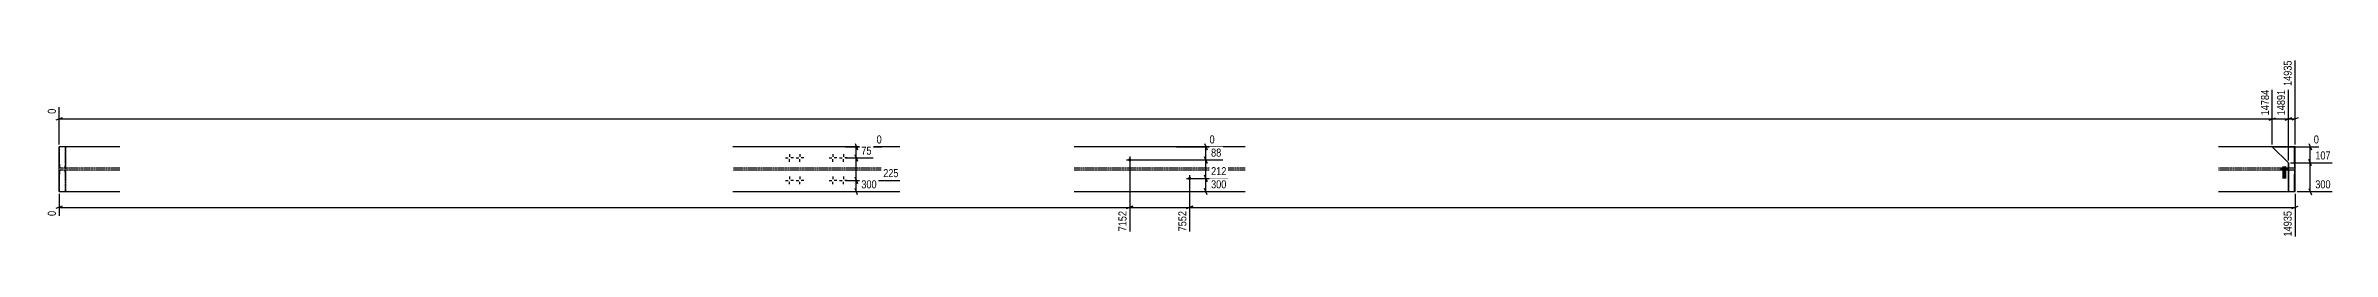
# Model space of a CAD drawing. Header units: millimetres. Extents: x 31 to 39624, y 31 to 1696.
# Drawn here: x 31 to 15304, y 31 to 1229 of the extents above; entities that cross this region are included whole.
import ezdxf

# ---------------------------------------------------------------- set-up
doc = ezdxf.new("R2010")
doc.units = ezdxf.units.MM
doc.linetypes.add('DXK_LINE_DOT2', pattern=[3.9198, 1.9599, -1.9599])
doc.layers.add('MÅLSÆTNING', color=7, linetype='Continuous')
doc.layers.add('STÅL', color=7, linetype='Continuous')
doc.styles.add('Arial Narrow', font='ARIALN.TTF', dxfattribs={"height": 0.2})

msp = doc.modelspace()

# ---------------------------------------------------------------- hatches: boundary and pattern name
at = {"layer": 'STÅL', "linetype": 'Continuous'}
for points in [[(7283, 554, -1), (7261, 554, -1)], [(7683, 430, -1), (7661, 430, -1)]]:
    msp.add_hatch(color=3, dxfattribs=at).paths.add_polyline_path(points)

# ---------------------------------------------------------------- linework, layer by layer
at = {"layer": 'MÅLSÆTNING', "color": 7, "linetype": 'Continuous'}
for p, q in [((15056, 656), (15056, 1218)), ((15011, 549), (15011, 1022)), ((141, 836), (99, 819)), ((120, 656), (120, 906)), ((14883, 819), (14925, 836)), ((14904, 828), (15011, 828)), ((14990, 819), (15032, 836)), ((15032, 836), (14990, 819)), ((15011, 828), (15056, 828)), ((15077, 836), (15035, 819)), ((5373, 642), (5615, 642)), ((5437, 663), (5453, 621)), ((5445, 567), (5445, 642)), ((7585, 642), (7839, 642)), ((7772, 663), (7789, 621)), ((7781, 554), (7781, 642)), ((14918, 642), (15215, 642)), ((15148, 663), (15165, 621)), ((15157, 535), (15157, 642)), ((5373, 567), (5557, 567)), ((5373, 567), (5557, 567)), ((5453, 546), (5437, 588)), ((5437, 588), (5453, 546)), ((5445, 417), (5445, 567)), ((7272, 540), (7272, 76)), ((7272, 540), (7272, 76)), ((7286, 554), (7893, 554)), ((7286, 554), (7893, 554)), ((7789, 533), (7772, 575)), ((7772, 575), (7789, 533)), ((7781, 430), (7781, 554)), ((15025, 535), (15303, 535)), ((15025, 535), (15303, 535)), ((15165, 514), (15148, 556)), ((15165, 514), (15148, 556)), ((15157, 342), (15157, 535)), ((120, 328), (120, 179)), ((5373, 417), (5737, 417)), ((5373, 417), (5737, 417)), ((5373, 342), (5592, 342)), ((5453, 396), (5437, 438)), ((5437, 438), (5453, 396)), ((5453, 321), (5437, 363)), ((5445, 342), (5445, 417)), ((7286, 342), (7927, 342)), ((7672, 416), (7672, 76)), ((7672, 416), (7672, 76)), ((7686, 430), (7927, 430)), ((7686, 430), (7927, 430)), ((7789, 409), (7772, 451)), ((7772, 451), (7789, 409)), ((7789, 321), (7772, 363)), ((7781, 342), (7781, 430)), ((15056, 328), (15056, 42)), ((15070, 342), (15303, 342)), ((15148, 363), (15165, 321)), ((141, 245), (99, 228)), ((120, 236), (7272, 236)), ((7293, 245), (7251, 228)), ((7251, 228), (7293, 245)), ((7272, 236), (7672, 236)), ((7693, 245), (7651, 228)), ((7651, 228), (7693, 245)), ((7672, 236), (15056, 236)), ((15035, 228), (15077, 245))]:
    msp.add_line(p, q, dxfattribs=at)
at = {"layer": 'STÅL', "color": 2, "linetype": 'Continuous'}
for p, q in [((525, 642), (120, 642)), ((120, 342), (120, 642)), ((5737, 642), (4621, 642)), ((8043, 642), (6901, 642)), ((15056, 642), (14544, 642)), ((15011, 535), (14904, 642)), ((15053, 525), (15053, 642)), ((15056, 342), (15056, 642)), ((15014, 532), (15011, 535)), ((15011, 342), (15011, 535)), ((15014, 525), (15014, 532)), ((15014, 515), (15014, 525)), ((15015, 506), (15014, 515)), ((15014, 469), (15015, 478)), ((15014, 459), (15014, 469)), ((15014, 342), (15014, 459)), ((15016, 500), (15015, 506)), ((15015, 478), (15016, 483)), ((15017, 498), (15016, 500)), ((15016, 483), (15017, 486)), ((15050, 498), (15017, 498)), ((15050, 486), (15017, 486)), ((15051, 500), (15050, 498)), ((15050, 486), (15051, 483)), ((15052, 506), (15051, 500)), ((15051, 483), (15052, 478)), ((15053, 515), (15052, 506)), ((15052, 478), (15053, 469)), ((15053, 525), (15053, 515)), ((15053, 469), (15053, 459)), ((15053, 342), (15053, 459)), ((120, 342), (525, 342)), ((4621, 342), (5737, 342)), ((6901, 342), (8043, 342)), ((14544, 342), (15056, 342))]:
    msp.add_line(p, q, dxfattribs=at)
at = {"layer": 'STÅL', "color": 7, "linetype": 'DXK_LINE_DOT2'}
for p, q in [((123, 525), (123, 642)), ((162, 525), (162, 642)), ((165, 342), (165, 642)), ((15056, 642), (15053, 642)), ((123, 525), (123, 515)), ((123, 515), (124, 506)), ((124, 478), (123, 469)), ((123, 469), (123, 459)), ((123, 342), (123, 459)), ((124, 506), (125, 500)), ((125, 483), (124, 478)), ((125, 500), (126, 498)), ((126, 486), (125, 483)), ((525, 498), (126, 498)), ((525, 486), (126, 486)), ((159, 498), (160, 500)), ((160, 483), (159, 486)), ((160, 500), (161, 506)), ((161, 478), (160, 483)), ((161, 506), (162, 515)), ((162, 469), (161, 478)), ((162, 515), (162, 525)), ((162, 459), (162, 469)), ((162, 342), (162, 459)), ((5737, 498), (4621, 498)), ((5737, 486), (4621, 486)), ((8043, 498), (6901, 498)), ((8043, 486), (6901, 486)), ((15017, 498), (14544, 498)), ((15017, 486), (14544, 486)), ((15056, 342), (15053, 342))]:
    msp.add_line(p, q, dxfattribs=at)
at = {"layer": 'STÅL', "color": 3, "linetype": 'Continuous'}
for p, q in [((4973, 567), (4991, 567)), ((4999, 593), (4999, 575)), ((4999, 541), (4999, 558)), ((5025, 567), (5008, 567)), ((5043, 567), (5061, 567)), ((5069, 593), (5069, 575)), ((5069, 541), (5069, 558)), ((5095, 567), (5078, 567)), ((5263, 567), (5281, 567)), ((5289, 593), (5289, 575)), ((5289, 541), (5289, 558)), ((5315, 567), (5298, 567)), ((5333, 567), (5351, 567)), ((5359, 593), (5359, 575)), ((5359, 541), (5359, 558)), ((5385, 567), (5368, 567)), ((7250, 554), (7294, 554)), ((7272, 576), (7272, 532)), ((4973, 417), (4991, 417)), ((4999, 443), (4999, 425)), ((4999, 391), (4999, 408)), ((5025, 417), (5008, 417)), ((5043, 417), (5061, 417)), ((5069, 443), (5069, 425)), ((5069, 391), (5069, 408)), ((5095, 417), (5078, 417)), ((5263, 417), (5281, 417)), ((5289, 443), (5289, 425)), ((5289, 391), (5289, 408)), ((5315, 417), (5298, 417)), ((5333, 417), (5351, 417)), ((5359, 443), (5359, 425)), ((5359, 391), (5359, 408)), ((5385, 417), (5368, 417)), ((7650, 430), (7694, 430)), ((7672, 452), (7672, 408))]:
    msp.add_line(p, q, dxfattribs=at)
at = {"layer": 'STÅL', "color": 3, "linetype": 'DXK_LINE_DOT2'}
for p, q in [((14961, 498), (14961, 486)), ((14970, 498), (14970, 486)), ((14974, 513), (14974, 428)), ((14979, 498), (14979, 486)), ((14983, 513), (14983, 428)), ((14987, 498), (14987, 486)), ((14992, 513), (14992, 428)), ((14996, 498), (14996, 486)), ((15005, 498), (15005, 486))]:
    msp.add_line(p, q, dxfattribs=at)

# ---------------------------------------------------------------- next in the draw order: wipeouts: each hides what was drawn before it
at = {"color": 0, "linetype": 'Continuous'}
for points in [[(15044, 1229), (14966, 1229), (14966, 1036), (15044, 1036)], [(5626, 653), (5626, 731), (5570, 731), (5570, 653)], [(7850, 653), (7850, 731), (7793, 731), (7793, 653)], [(15226, 653), (15226, 731), (15169, 731), (15169, 653)], [(15304, 353), (15304, 431), (15180, 431), (15180, 353)], [(109, 224), (31, 224), (31, 167), (109, 167)], [(7261, 224), (7183, 224), (7183, 65), (7261, 65)], [(7661, 224), (7583, 224), (7583, 65), (7661, 65)], [(15044, 224), (14966, 224), (14966, 31), (15044, 31)]]:
    msp.add_wipeout(points, dxfattribs=at).dxf.layer = 'MÅLSÆTNING'

# ---------------------------------------------------------------- next in the draw order: linework, layer by layer
at = {"layer": 'MÅLSÆTNING', "color": 7, "linetype": 'Continuous'}
for p, q in [((14904, 656), (14904, 1022)), ((15011, 549), (15011, 1022))]:
    msp.add_line(p, q, dxfattribs=at)

# ---------------------------------------------------------------- next in the draw order: texts
at = {"layer": 'MÅLSÆTNING', "color": 3, "linetype": 'Continuous', "style": 'Arial Narrow'}
for s, p in [('14935', (15033, 1048)), ('0', (98, 179)), ('7152', (7250, 76)), ('7552', (7650, 76)), ('14935', (15033, 42))]:
    msp.add_text(s, height=53.4, rotation=90.0002, dxfattribs=at).set_placement(p)
for s, p in [('0', (5581, 664)), ('0', (7805, 664)), ('0', (15181, 664)), ('300', (15191, 364))]:
    msp.add_text(s, height=53.4, dxfattribs=at).set_placement(p)

# ---------------------------------------------------------------- next in the draw order: wipeouts: each hides what was drawn before it
at = {"color": 0, "linetype": 'Continuous'}
for points in [[(15000, 1033), (14922, 1033), (14922, 840), (15000, 840)], [(5558, 578), (5558, 656), (5468, 656), (5468, 578)], [(7894, 565), (7894, 643), (7804, 643), (7804, 565)], [(15304, 546), (15304, 624), (15180, 624), (15180, 546)]]:
    msp.add_wipeout(points, dxfattribs=at).dxf.layer = 'MÅLSÆTNING'

# ---------------------------------------------------------------- next in the draw order: linework, layer by layer
at = {"layer": 'MÅLSÆTNING', "color": 7, "linetype": 'Continuous'}
for p, q in [((14904, 656), (14904, 1022)), ((120, 828), (14904, 828)), ((14883, 819), (14925, 836))]:
    msp.add_line(p, q, dxfattribs=at)

# ---------------------------------------------------------------- next in the draw order: texts
at = {"layer": 'MÅLSÆTNING', "color": 3, "linetype": 'Continuous', "style": 'Arial Narrow'}
msp.add_text('14891', height=53.4, rotation=90.0002, dxfattribs=at).set_placement((14989, 852))
for s, p in [('75', (5479, 589)), ('88', (7815, 576)), ('107', (15191, 557))]:
    msp.add_text(s, height=53.4, dxfattribs=at).set_placement(p)

# ---------------------------------------------------------------- next in the draw order: wipeouts: each hides what was drawn before it
at = {"color": 0, "linetype": 'Continuous'}
msp.add_wipeout([(5738, 428), (5738, 506), (5613, 506), (5613, 428)], dxfattribs=at).dxf.layer = 'MÅLSÆTNING'

# ---------------------------------------------------------------- next in the draw order: wipeouts: each hides what was drawn before it
for points in [[(14893, 1033), (14815, 1033), (14815, 840), (14893, 840)], [(109, 907), (31, 907), (31, 851), (109, 851)], [(7928, 441), (7928, 519), (7804, 519), (7804, 441)], [(5593, 353), (5593, 431), (5468, 431), (5468, 353)]]:
    msp.add_wipeout(points, dxfattribs=at).dxf.layer = 'MÅLSÆTNING'

# ---------------------------------------------------------------- next in the draw order: texts
at = {"layer": 'MÅLSÆTNING', "color": 3, "linetype": 'Continuous', "style": 'Arial Narrow'}
for s, p in [('14784', (14882, 852)), ('0', (98, 862))]:
    msp.add_text(s, height=53.4, rotation=90.0002, dxfattribs=at).set_placement(p)
for s, p in [('225', (5625, 439)), ('300', (5479, 364))]:
    msp.add_text(s, height=53.4, dxfattribs=at).set_placement(p)

# ---------------------------------------------------------------- next in the draw order: wipeouts: each hides what was drawn before it
at = {"color": 0, "linetype": 'Continuous'}
msp.add_wipeout([(7928, 353), (7928, 431), (7804, 431), (7804, 353)], dxfattribs=at).dxf.layer = 'MÅLSÆTNING'

# ---------------------------------------------------------------- next in the draw order: texts
at = {"layer": 'MÅLSÆTNING', "color": 3, "linetype": 'Continuous', "style": 'Arial Narrow'}
for s, p in [('212', (7815, 452)), ('300', (7815, 364))]:
    msp.add_text(s, height=53.4, dxfattribs=at).set_placement(p)

doc.saveas('drawing.dxf')
